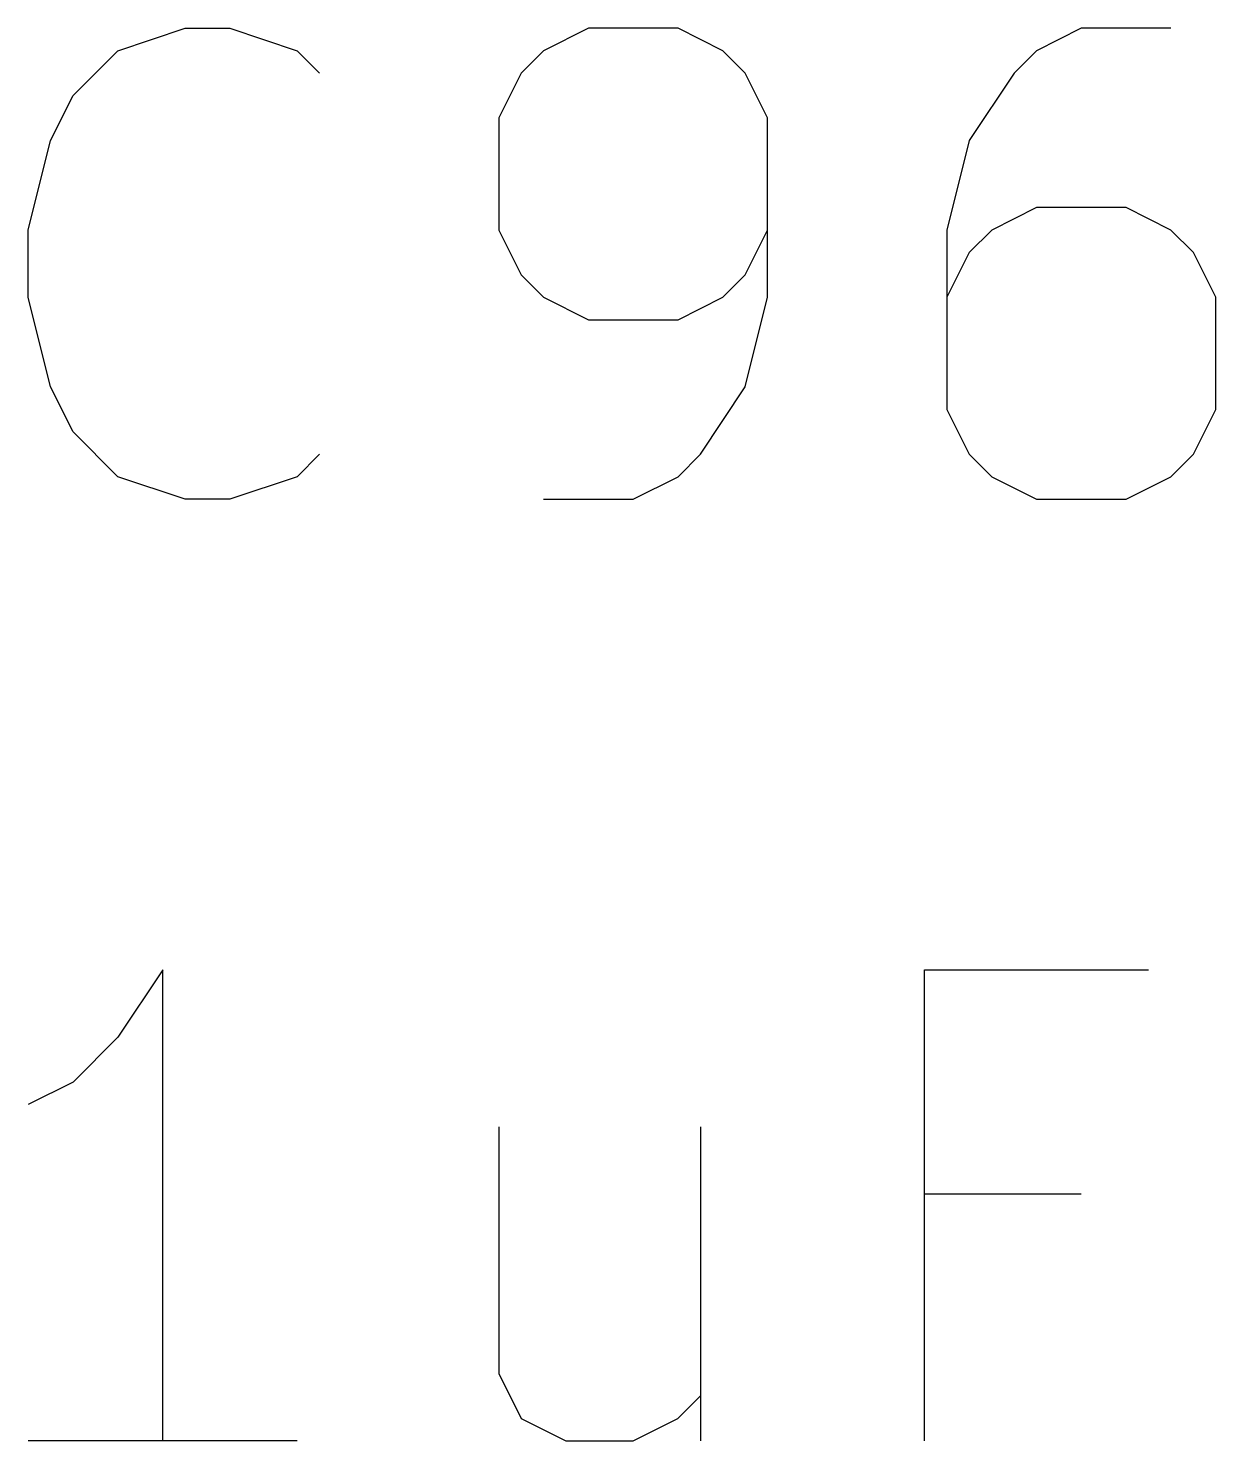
# Model space of a CAD drawing. Extents: x 0.4 to 11.3, y -7.9 to -0.4.
# Drawn here: x 6.8139 to 6.9401, y -4.6978 to -4.5478 of the extents above; entities that cross this region are included whole.
import ezdxf

# ---------------------------------------------------------------- set-up
doc = ezdxf.new("R2010")
doc.units = 0
doc.header["$MEASUREMENT"] = 0
doc.layers.add('CYAN2', color=4, linetype='CONTINUOUS')

msp = doc.modelspace()

# ---------------------------------------------------------------- linework, layer by layer
at = {"layer": 'CYAN2', "linetype": 'CONTINUOUS'}
for p, q in [((6.82343, -4.55019), (6.83057, -4.5478)), ((6.83057, -4.5478), (6.83533, -4.5478)), ((6.83533, -4.5478), (6.84247, -4.55019)), ((6.87343, -4.5478), (6.86866, -4.55019)), ((6.88295, -4.5478), (6.87343, -4.5478)), ((6.88771, -4.55019), (6.88295, -4.5478)), ((6.9258, -4.5478), (6.92104, -4.55019)), ((6.93533, -4.5478), (6.9258, -4.5478)), ((6.81866, -4.55495), (6.82343, -4.55019)), ((6.84247, -4.55019), (6.84485, -4.55257)), ((6.86866, -4.55019), (6.86628, -4.55257)), ((6.89009, -4.55257), (6.88771, -4.55019)), ((6.92104, -4.55019), (6.91866, -4.55257)), ((6.86628, -4.55257), (6.8639, -4.55733)), ((6.89247, -4.55733), (6.89009, -4.55257)), ((6.91866, -4.55257), (6.9139, -4.55971)), ((6.81628, -4.55971), (6.81866, -4.55495)), ((6.8639, -4.55733), (6.8639, -4.56923)), ((6.89247, -4.57637), (6.89247, -4.55733)), ((6.8139, -4.56923), (6.81628, -4.55971)), ((6.9139, -4.55971), (6.91152, -4.56923)), ((6.92104, -4.56685), (6.91628, -4.56923)), ((6.93057, -4.56685), (6.92104, -4.56685)), ((6.93533, -4.56923), (6.93057, -4.56685)), ((6.8139, -4.57637), (6.8139, -4.56923)), ((6.8639, -4.56923), (6.86628, -4.574)), ((6.89009, -4.574), (6.89247, -4.56923)), ((6.91152, -4.56923), (6.91152, -4.58828)), ((6.91628, -4.56923), (6.9139, -4.57161)), ((6.93771, -4.57161), (6.93533, -4.56923)), ((6.9139, -4.57161), (6.91152, -4.57637)), ((6.94009, -4.57637), (6.93771, -4.57161)), ((6.86628, -4.574), (6.86866, -4.57637)), ((6.88771, -4.57637), (6.89009, -4.574)), ((6.81628, -4.5859), (6.8139, -4.57637)), ((6.86866, -4.57637), (6.87343, -4.57876)), ((6.88295, -4.57876), (6.88771, -4.57637)), ((6.89009, -4.5859), (6.89247, -4.57637)), ((6.94009, -4.58828), (6.94009, -4.57637)), ((6.87343, -4.57876), (6.88295, -4.57876)), ((6.81866, -4.59066), (6.81628, -4.5859)), ((6.88533, -4.59304), (6.89009, -4.5859)), ((6.91152, -4.58828), (6.9139, -4.59304)), ((6.93771, -4.59304), (6.94009, -4.58828)), ((6.82343, -4.59543), (6.81866, -4.59066)), ((6.84485, -4.59304), (6.84247, -4.59543)), ((6.88295, -4.59543), (6.88533, -4.59304)), ((6.9139, -4.59304), (6.91628, -4.59543)), ((6.93533, -4.59543), (6.93771, -4.59304)), ((6.83057, -4.5978), (6.82343, -4.59543)), ((6.84247, -4.59543), (6.83533, -4.5978)), ((6.87819, -4.5978), (6.88295, -4.59543)), ((6.91628, -4.59543), (6.92104, -4.5978)), ((6.93057, -4.5978), (6.93533, -4.59543)), ((6.83533, -4.5978), (6.83057, -4.5978)), ((6.86866, -4.5978), (6.87819, -4.5978)), ((6.92104, -4.5978), (6.93057, -4.5978)), ((6.82819, -4.6478), (6.82343, -4.65495)), ((6.82819, -4.6978), (6.82819, -4.6478)), ((6.90913, -4.6978), (6.90913, -4.6478)), ((6.90913, -4.6478), (6.93294, -4.6478)), ((6.82343, -4.65495), (6.81866, -4.65971)), ((6.81866, -4.65971), (6.8139, -4.66209)), ((6.8639, -4.66447), (6.8639, -4.69066)), ((6.88533, -4.66447), (6.88533, -4.6978)), ((6.9258, -4.67161), (6.90913, -4.67161)), ((6.8639, -4.69066), (6.86628, -4.69543)), ((6.88294, -4.69543), (6.88533, -4.69304)), ((6.86628, -4.69543), (6.87104, -4.6978)), ((6.87819, -4.6978), (6.88294, -4.69543)), ((6.84247, -4.6978), (6.8139, -4.6978)), ((6.87104, -4.6978), (6.87819, -4.6978))]:
    msp.add_line(p, q, dxfattribs=at)

doc.saveas('drawing.dxf')
